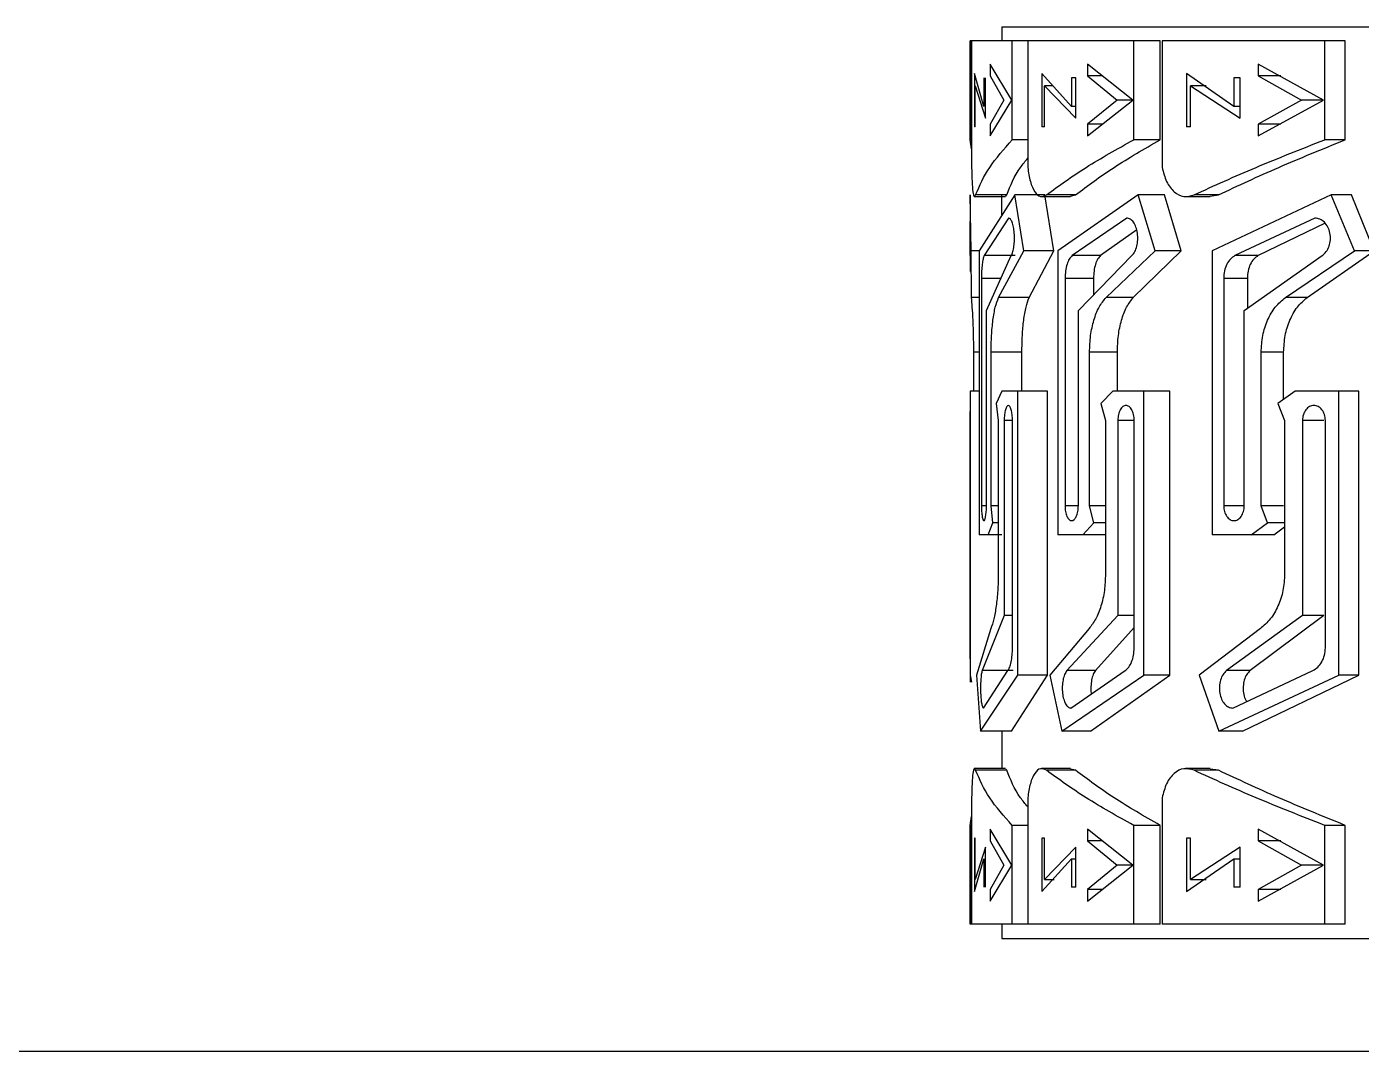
# Model space of a CAD drawing. Header units: millimetres. Extents: x 53 to 380, y 29 to 265.
# Drawn here: x 134.23 to 155.45, y 131.38 to 147.68 of the extents above; entities that cross this region are included whole.
import ezdxf

# ---------------------------------------------------------------- set-up
doc = ezdxf.new("R2010")
doc.units = ezdxf.units.MM

msp = doc.modelspace()

# ---------------------------------------------------------------- linework, layer by layer
at = {"color": 7, "linetype": 'Continuous', "lineweight": 25}
for p, q in [((149.7335, 147.6771), (149.7335, 147.45)), ((149.7335, 147.6771), (181.2335, 147.6771)), ((149.2335, 147.45), (149.2335, 146.5079)), ((149.2336, 145.8776), (149.2336, 147.45)), ((149.2551, 147.45), (149.2336, 147.45)), ((149.2551, 147.45), (149.2551, 145.4403)), ((149.9016, 147.45), (149.2551, 147.45)), ((149.9016, 145.8776), (149.9016, 147.45)), ((150.1482, 147.45), (149.9016, 147.45)), ((150.1482, 147.45), (150.1482, 145.4403)), ((151.832, 147.45), (150.1482, 147.45)), ((151.832, 145.8776), (151.832, 147.45)), ((152.252, 147.45), (151.832, 147.45)), ((152.252, 145.8776), (152.252, 147.45)), ((152.2837, 147.45), (152.2837, 145.4403)), ((154.8683, 147.45), (152.2837, 147.45)), ((154.8683, 145.8776), (154.8683, 147.45)), ((155.1949, 147.45), (154.8683, 147.45)), ((155.1949, 145.8776), (155.1949, 147.45)), ((149.894, 146.5111), (149.5524, 147.0829)), ((149.5524, 147.0829), (149.5524, 146.8963)), ((151.8174, 146.5111), (151.1002, 147.0829)), ((151.1002, 147.0829), (151.1002, 146.8963)), ((154.848, 146.5111), (153.8133, 147.0829)), ((153.8133, 147.0829), (153.8133, 146.8963)), ((149.4502, 146.4094), (149.3011, 146.9316)), ((149.3011, 146.9316), (149.3011, 146.0824)), ((149.4502, 146.8631), (149.4502, 146.4094)), ((149.4754, 146.2248), (149.4754, 146.8631)), ((149.5524, 146.8963), (149.7692, 146.5111)), ((150.8448, 146.4094), (150.3738, 146.9316)), ((150.3738, 146.9316), (150.3738, 146.0824)), ((150.9109, 146.8631), (150.8448, 146.8631)), ((150.8448, 146.8631), (150.8448, 146.4094)), ((150.9109, 146.2248), (150.9109, 146.8631)), ((151.1002, 146.8963), (151.5715, 146.5111)), ((151.3343, 146.8963), (151.1002, 146.8963)), ((153.4254, 146.4094), (152.6705, 146.9316)), ((152.6705, 146.9316), (152.6705, 146.0824)), ((153.5269, 146.8631), (153.4254, 146.8631)), ((153.4254, 146.8631), (153.4254, 146.4094)), ((153.5269, 146.2248), (153.5269, 146.8631)), ((153.8133, 146.8963), (154.5009, 146.5111)), ((154.1724, 146.8963), (153.8133, 146.8963)), ((149.3108, 146.0824), (149.3108, 146.7365)), ((149.3108, 146.7365), (149.4754, 146.2248)), ((150.412, 146.0824), (150.412, 146.7365)), ((150.412, 146.7365), (150.9109, 146.2248)), ((150.5498, 146.7365), (150.412, 146.7365)), ((152.7342, 146.0824), (152.7342, 146.7365)), ((152.7342, 146.7365), (153.5269, 146.2248)), ((152.9851, 146.7365), (152.7342, 146.7365)), ((149.2335, 146.5079), (149.2335, 145.8675)), ((149.7692, 146.5111), (149.5524, 146.1259)), ((149.5524, 145.9392), (149.894, 146.5111)), ((150.9109, 146.4094), (150.8448, 146.4094)), ((151.5715, 146.5111), (151.1002, 146.1259)), ((151.1002, 145.9392), (151.8174, 146.5111)), ((151.8174, 146.5111), (151.5715, 146.5111)), ((153.5269, 146.4094), (153.4254, 146.4094)), ((154.5009, 146.5111), (153.8133, 146.1259)), ((153.8133, 145.9392), (154.848, 146.5111)), ((154.8388, 146.5111), (154.5009, 146.5111)), ((149.3108, 146.0824), (149.3011, 146.0824)), ((149.5524, 146.1259), (149.5524, 145.9392)), ((150.412, 146.0824), (150.3738, 146.0824)), ((151.1002, 146.1259), (151.1002, 145.9392)), ((151.3343, 146.1259), (151.1002, 146.1259)), ((152.7342, 146.0824), (152.6705, 146.0824)), ((153.8133, 146.1259), (153.8133, 145.9392)), ((154.1724, 146.1259), (153.8133, 146.1259)), ((149.2551, 145.7348), (149.2336, 145.8776)), ((150.1482, 145.8776), (149.9016, 145.8776)), ((152.252, 145.8776), (151.832, 145.8776)), ((155.1949, 145.8776), (154.8683, 145.8776)), ((149.2335, 145.0054), (149.2335, 144.5816)), ((149.2466, 144.1122), (149.2344, 145.0029)), ((149.2988, 144.9756), (149.7968, 144.9756)), ((149.8173, 145.0029), (149.32, 145.0029)), ((149.9402, 145.0029), (149.3734, 144.1122)), ((149.7386, 144.6861), (149.7344, 145.0029)), ((149.797, 144.9822), (149.8173, 145.0029)), ((150.0876, 144.1122), (149.9402, 145.0029)), ((150.4184, 145.0029), (149.9402, 145.0029)), ((150.3642, 144.9756), (150.8295, 144.9756)), ((150.5613, 144.1122), (150.4184, 145.0029)), ((150.909, 145.0029), (150.4464, 145.0029)), ((151.9051, 145.0029), (150.6252, 144.1122)), ((150.8294, 144.9823), (150.909, 145.0029)), ((152.1759, 144.1122), (151.9051, 145.0029)), ((152.3229, 145.0029), (151.9051, 145.0029)), ((152.5853, 144.1122), (152.3229, 145.0029)), ((152.6546, 144.9756), (153.0494, 144.9756)), ((153.1815, 145.0029), (152.791, 145.0029)), ((153.0491, 144.9823), (153.1815, 145.0029)), ((154.9702, 145.0029), (153.0808, 144.1122)), ((155.3423, 144.1122), (154.9702, 145.0029)), ((155.2936, 145.0029), (154.9702, 145.0029)), ((155.6543, 144.1122), (155.2936, 145.0029)), ((149.8445, 144.6326), (149.4539, 144.0366)), ((151.7216, 144.6326), (150.8547, 144.0366)), ((154.7136, 144.6326), (153.4406, 144.0366)), ((154.8752, 144.5506), (153.8111, 144.0366)), ((151.8798, 144.4444), (151.3048, 144.0366)), ((149.2537, 143.3702), (149.2466, 144.1122)), ((149.3734, 144.1122), (149.2466, 144.1122)), ((149.3734, 144.1122), (149.3734, 139.5962)), ((149.6833, 143.3702), (150.0876, 144.1122)), ((150.5613, 144.1122), (150.0876, 144.1122)), ((150.1695, 143.3702), (150.5613, 144.1122)), ((150.6252, 144.1122), (150.6252, 139.5962)), ((151.393, 143.3702), (152.1759, 144.1122)), ((151.8265, 143.3702), (152.5853, 144.1122)), ((152.5853, 144.1122), (152.1759, 144.1122)), ((153.0808, 144.1122), (153.0808, 139.5962)), ((154.2442, 143.3702), (155.3423, 144.1122)), ((154.59, 143.3702), (155.6543, 144.1122)), ((155.6543, 144.1122), (155.3423, 144.1122)), ((149.2335, 144.0508), (149.2335, 143.7814)), ((149.9471, 144.0366), (149.4539, 144.0366)), ((149.4917, 143.1615), (149.8864, 144.0366)), ((151.3048, 144.0366), (150.8547, 144.0366)), ((150.9523, 143.1615), (151.8028, 144.0366)), ((153.8111, 144.0366), (153.4406, 144.0366)), ((153.5902, 143.1615), (154.8275, 144.0366)), ((149.4124, 143.675), (149.4124, 140.0583)), ((150.7407, 143.675), (150.7407, 140.0583)), ((151.1943, 143.675), (150.7407, 143.675)), ((151.1943, 143.675), (151.1943, 143.4105)), ((153.2634, 143.675), (153.2634, 140.0583)), ((153.6394, 143.675), (153.2634, 143.675)), ((153.6394, 143.675), (153.6394, 143.1963)), ((150.1695, 143.3702), (149.6833, 143.3702)), ((151.8265, 143.3702), (151.393, 143.3702)), ((154.59, 143.3702), (154.2442, 143.3702)), ((149.4917, 140.0583), (149.4917, 143.1615)), ((150.9523, 140.0583), (150.9523, 143.1615)), ((153.5902, 140.0583), (153.5902, 143.1615)), ((149.2897, 141.8783), (149.2897, 142.5004)), ((149.5653, 140.0583), (149.5653, 142.5004)), ((150.0551, 142.5004), (149.5653, 142.5004)), ((150.0551, 141.8783), (150.0551, 142.5004)), ((151.1306, 140.0583), (151.1306, 142.5004)), ((151.5722, 142.5004), (151.1306, 142.5004)), ((151.5722, 141.8783), (151.5722, 142.5004)), ((153.8586, 140.0583), (153.8586, 142.5004)), ((154.2163, 142.5004), (153.8586, 142.5004)), ((154.2163, 141.7496), (154.2163, 142.5004)), ((149.2335, 141.8783), (149.2335, 141.5579)), ((149.2369, 141.8783), (149.2335, 141.8783)), ((149.2369, 137.3622), (149.2369, 141.8783)), ((149.3734, 141.8783), (149.2369, 141.8783)), ((149.7346, 141.8783), (149.6458, 141.6863)), ((149.9878, 141.8783), (149.7346, 141.8783)), ((149.9878, 137.3622), (149.9878, 141.8783)), ((150.4646, 141.8783), (149.9878, 141.8783)), ((150.4646, 137.3622), (150.4646, 141.8783)), ((151.5006, 141.8783), (151.312, 141.6863)), ((151.9941, 141.8783), (151.5006, 141.8783)), ((151.9941, 137.3622), (151.9941, 141.8783)), ((152.4092, 141.8783), (151.9941, 141.8783)), ((152.4092, 137.3622), (152.4092, 141.8783)), ((154.3994, 141.8783), (154.1263, 141.6863)), ((155.0933, 141.8783), (154.3994, 141.8783)), ((155.0933, 137.3622), (155.0933, 141.8783)), ((155.413, 141.8783), (155.0933, 141.8783)), ((155.413, 137.3622), (155.413, 141.8783)), ((149.6458, 141.6863), (149.6791, 141.4161)), ((151.312, 141.6863), (151.3841, 141.4161)), ((154.1263, 141.6863), (154.2313, 141.4161)), ((149.2336, 137.7994), (149.2336, 141.4161)), ((149.6791, 141.4161), (149.6791, 138.974)), ((149.7741, 141.4161), (149.7741, 138.3129)), ((149.9059, 137.7994), (149.9059, 141.4161)), ((151.3841, 141.4161), (151.3841, 138.974)), ((151.5815, 141.4161), (151.5815, 138.3129)), ((151.8402, 137.7994), (151.8402, 141.4161)), ((154.2313, 141.4161), (154.2313, 138.974)), ((154.5152, 141.4161), (154.5152, 138.3129)), ((154.8526, 141.4161), (154.5152, 141.4161)), ((154.8798, 137.7994), (154.8798, 141.4161)), ((149.5954, 139.7881), (149.5653, 140.0583)), ((149.6791, 140.0583), (149.5653, 140.0583)), ((151.1997, 139.7881), (151.1306, 140.0583)), ((151.3841, 140.0583), (151.1306, 140.0583)), ((153.9613, 139.7881), (153.8586, 140.0583)), ((154.2163, 140.0583), (153.8586, 140.0583)), ((149.5204, 139.5962), (149.5954, 139.7881)), ((149.6791, 139.7881), (149.5954, 139.7881)), ((151.0236, 139.5962), (151.1997, 139.7881)), ((151.3841, 139.7881), (151.1997, 139.7881)), ((153.6981, 139.5962), (153.9613, 139.7881)), ((154.2313, 139.7881), (153.9613, 139.7881)), ((154.0608, 139.5962), (154.2313, 139.7246)), ((149.5204, 139.5962), (149.3734, 139.5962)), ((149.7368, 139.5962), (149.5204, 139.5962)), ((151.0236, 139.5962), (150.6252, 139.5962)), ((151.3841, 139.5962), (151.0236, 139.5962)), ((153.6981, 139.5962), (153.0808, 139.5962)), ((154.0608, 139.5962), (153.6981, 139.5962)), ((149.7741, 138.3129), (149.4227, 137.4378)), ((149.9059, 138.3129), (149.7741, 138.3129)), ((151.5815, 138.3129), (150.7699, 137.4378)), ((151.8402, 138.1248), (151.2226, 137.4378)), ((151.8402, 138.3129), (151.5815, 138.3129)), ((154.5152, 138.3129), (153.309, 137.4378)), ((154.8526, 138.3129), (153.6836, 137.4378)), ((154.8526, 138.3129), (154.5152, 138.3129)), ((149.5618, 138.1043), (149.3345, 137.3622)), ((151.1222, 138.1043), (150.4981, 137.3622)), ((153.8462, 138.1043), (152.8757, 137.3622)), ((149.2335, 137.623), (149.2335, 137.2527)), ((149.2573, 137.2527), (149.2369, 137.3622)), ((149.3345, 137.3622), (149.3952, 136.4716)), ((149.3952, 136.4716), (149.9878, 137.3622)), ((149.9169, 137.4378), (149.4227, 137.4378)), ((149.4465, 136.8419), (149.8322, 137.4378)), ((149.8902, 136.4716), (150.4646, 137.3622)), ((150.4646, 137.3622), (149.9878, 137.3622)), ((150.4981, 137.3622), (150.6911, 136.4716)), ((150.6911, 136.4716), (151.9941, 137.3622)), ((151.2226, 137.4378), (150.7699, 137.4378)), ((150.8348, 136.8419), (151.6973, 137.4378)), ((151.1462, 136.4716), (152.4092, 137.3622)), ((152.4092, 137.3622), (151.9941, 137.3622)), ((152.8757, 137.3622), (153.1853, 136.4716)), ((153.1853, 136.4716), (155.0933, 137.3622)), ((153.6836, 137.4378), (153.309, 137.4378)), ((153.4099, 136.8419), (154.6794, 137.4378)), ((153.5637, 136.4716), (155.413, 137.3622)), ((155.413, 137.3622), (155.0933, 137.3622)), ((149.8902, 136.4716), (149.3952, 136.4716)), ((149.7335, 136.4716), (149.7335, 135.8785)), ((151.1462, 136.4716), (150.6911, 136.4716)), ((153.5637, 136.4716), (153.1853, 136.4716)), ((149.7968, 135.8785), (149.2988, 135.8785)), ((149.8173, 135.8512), (149.32, 135.8512)), ((149.7335, 135.8785), (149.5445, 135.8785)), ((149.8173, 135.8512), (149.797, 135.8718)), ((150.8295, 135.8785), (150.3643, 135.8785)), ((150.909, 135.8512), (150.4464, 135.8512)), ((150.909, 135.8512), (150.8295, 135.8718)), ((153.0495, 135.8785), (152.6547, 135.8785)), ((153.1815, 135.8512), (152.791, 135.8512)), ((153.1815, 135.8512), (153.0492, 135.8718)), ((149.2551, 135.4139), (149.2551, 133.4041)), ((150.1482, 135.4139), (150.1482, 133.4041)), ((152.2837, 135.4139), (152.2837, 133.4041)), ((149.2335, 134.9866), (149.2335, 134.3399)), ((149.2336, 134.9765), (149.2551, 135.1193)), ((149.2336, 133.4041), (149.2336, 134.9765)), ((149.9016, 133.4041), (149.9016, 134.9765)), ((150.1482, 134.9765), (149.9016, 134.9765)), ((151.832, 133.4041), (151.832, 134.9765)), ((152.252, 134.9765), (151.832, 134.9765)), ((152.252, 133.4041), (152.252, 134.9765)), ((154.8683, 133.4041), (154.8683, 134.9765)), ((155.1949, 134.9765), (154.8683, 134.9765)), ((155.1949, 133.4041), (155.1949, 134.9765)), ((149.3108, 134.7717), (149.3011, 134.7717)), ((149.3011, 134.7717), (149.3011, 133.9225)), ((149.3108, 134.1176), (149.3108, 134.7717)), ((149.894, 134.343), (149.5524, 134.9149)), ((149.5524, 134.9149), (149.5524, 134.7282)), ((150.412, 134.7717), (150.3738, 134.7717)), ((150.3738, 134.7717), (150.3738, 133.9225)), ((150.412, 134.1176), (150.412, 134.7717)), ((151.8174, 134.343), (151.1002, 134.9149)), ((151.1002, 134.9149), (151.1002, 134.7282)), ((152.7342, 134.7717), (152.6705, 134.7717)), ((152.6705, 134.7717), (152.6705, 133.9225)), ((152.7342, 134.1176), (152.7342, 134.7717)), ((154.848, 134.343), (153.8133, 134.9149)), ((153.8133, 134.9149), (153.8133, 134.7282)), ((149.4754, 134.6293), (149.3108, 134.1176)), ((149.4754, 133.991), (149.4754, 134.6293)), ((149.5524, 134.7282), (149.7692, 134.343)), ((150.9109, 134.6293), (150.412, 134.1176)), ((150.9109, 133.991), (150.9109, 134.6293)), ((151.1002, 134.7282), (151.5715, 134.343)), ((151.3343, 134.7282), (151.1002, 134.7282)), ((153.5269, 134.6293), (152.7342, 134.1176)), ((153.5269, 133.991), (153.5269, 134.6293)), ((153.8133, 134.7282), (154.5009, 134.343)), ((154.1724, 134.7282), (153.8133, 134.7282)), ((149.2335, 134.3399), (149.2335, 133.4041)), ((149.3011, 133.9225), (149.4502, 134.4447)), ((149.4502, 134.4447), (149.4502, 133.991)), ((149.5524, 133.7712), (149.894, 134.343)), ((149.7692, 134.343), (149.5524, 133.9578)), ((150.3738, 133.9225), (150.8448, 134.4447)), ((150.8448, 134.4447), (150.8448, 133.991)), ((150.8448, 134.4447), (150.9109, 134.4447)), ((151.1002, 133.7712), (151.8174, 134.343)), ((151.5715, 134.343), (151.1002, 133.9578)), ((151.8174, 134.343), (151.5715, 134.343)), ((152.6705, 133.9225), (153.4254, 134.4447)), ((153.4254, 134.4447), (153.4254, 133.991)), ((153.4254, 134.4447), (153.5269, 134.4447)), ((153.8133, 133.7712), (154.848, 134.343)), ((154.5009, 134.343), (153.8133, 133.9578)), ((154.8388, 134.343), (154.5009, 134.343)), ((150.412, 134.1176), (150.5655, 134.1176)), ((152.7342, 134.1176), (152.9851, 134.1176)), ((149.5524, 133.9578), (149.5524, 133.7712)), ((150.9109, 133.991), (150.8448, 133.991)), ((151.1002, 133.9578), (151.1002, 133.7712)), ((151.3343, 133.9578), (151.1002, 133.9578)), ((153.5269, 133.991), (153.4254, 133.991)), ((153.8133, 133.9578), (153.8133, 133.7712)), ((154.1724, 133.9578), (153.8133, 133.9578)), ((149.2551, 133.4041), (149.2336, 133.4041)), ((149.9016, 133.4041), (149.2551, 133.4041)), ((149.7335, 133.4041), (149.7335, 133.1771)), ((150.1482, 133.4041), (149.9016, 133.4041)), ((151.832, 133.4041), (150.1482, 133.4041)), ((152.252, 133.4041), (151.832, 133.4041)), ((154.8683, 133.4041), (152.2837, 133.4041)), ((155.1949, 133.4041), (154.8683, 133.4041)), ((149.7335, 133.1771), (181.2335, 133.1771)), ((116.9602, 131.3828), (158.9835, 131.3828))]:
    msp.add_line(p, q, dxfattribs=at)
at = {"color": 8, "linetype": 'Continuous', "lineweight": 25}
for p, q in [((149.7233, 143.675), (149.4124, 143.675)), ((149.3734, 143.3702), (149.2537, 143.3702)), ((149.3734, 142.5004), (149.2897, 142.5004)), ((149.9059, 141.4161), (149.7741, 141.4161)), ((151.8402, 141.4161), (151.5815, 141.4161)), ((149.4917, 140.0583), (149.4124, 140.0583)), ((150.9523, 140.0583), (150.7407, 140.0583)), ((153.5902, 140.0583), (153.2634, 140.0583))]:
    msp.add_line(p, q, dxfattribs=at)
at = {"color": 7, "linetype": 'Continuous', "lineweight": 25}
for points, knots in [([(149.32, 145.0029), (149.383, 145.1487), (149.5091, 145.4403), (149.7708, 145.7318), (149.9016, 145.8776)], [0, 0, 0, 0, 0.5000001, 1, 1, 1, 1]), ([(150.4464, 145.0029), (150.6467, 145.1487), (151.0472, 145.4403), (151.5704, 145.7318), (151.832, 145.8776)], [0, 0, 0, 0, 0.5, 1, 1, 1, 1]), ([(150.909, 145.0029), (151.1032, 145.1487), (151.4914, 145.4403), (151.9985, 145.7318), (152.252, 145.8776)], [0, 0, 0, 0, 0.49999975, 1, 1, 1, 1]), ([(152.791, 145.0029), (153.1123, 145.1487), (153.755, 145.4403), (154.4972, 145.7318), (154.8683, 145.8776)], [0, 0, 0, 0, 0.5000002, 1, 1, 1, 1]), ([(153.1815, 145.0029), (153.4929, 145.1487), (154.1158, 145.4403), (154.8352, 145.7318), (155.1949, 145.8776)], [0, 0, 0, 0, 0.50000008, 1, 1, 1, 1]), ([(149.8173, 145.0029), (149.8729, 145.1487), (149.9468, 145.3426), (150.1082, 145.5365), (150.1482, 145.5847)], [0, 0, 0, 0, 0.7517843, 1, 1, 1, 1]), ([(149.2551, 145.4403), (149.2569, 145.361), (149.2606, 145.2014), (149.2742, 145.039), (149.2942, 144.9571), (149.3114, 144.9876), (149.32, 145.0029)], [0, 0, 0, 0, 0.2464348, 0.4957901, 0.7476028, 1, 1, 1, 1]), ([(150.1482, 145.4403), (150.1599, 145.361), (150.1835, 145.2014), (150.2566, 145.039), (150.3481, 144.9571), (150.4136, 144.9876), (150.4464, 145.0029)], [0, 0, 0, 0, 0.2464348, 0.4957902, 0.7476029, 1, 1, 1, 1]), ([(152.2837, 145.4403), (152.3043, 145.361), (152.3459, 145.2014), (152.4726, 145.039), (152.6281, 144.9571), (152.7366, 144.9876), (152.791, 145.0029)], [0, 0, 0, 0, 0.2464349, 0.4957903, 0.7476028, 1, 1, 1, 1]), ([(149.2335, 144.0366), (149.2336, 144.0557), (149.2336, 144.094), (149.2341, 144.1845), (149.2343, 144.2883), (149.2342, 144.3966), (149.2339, 144.4929), (149.2335, 144.5574), (149.2336, 144.5771), (149.2336, 144.5816)], [0, 0, 0, 0, 0.1592838, 0.3181366, 0.4769405, 0.6356824, 0.7943616, 0.9530235, 1, 1, 1, 1]), ([(149.8864, 144.0366), (149.8949, 144.0557), (149.9119, 144.094), (149.9295, 144.1845), (149.9377, 144.2884), (149.9351, 144.3962), (149.922, 144.4944), (149.9006, 144.5715), (149.8736, 144.6228), (149.8542, 144.6293), (149.8445, 144.6326)], [0, 0, 0, 0, 0.125383, 0.2504268, 0.3754317, 0.5003878, 0.6252947, 0.7501885, 0.8750785, 1, 1, 1, 1]), ([(151.8028, 144.0366), (151.8191, 144.0557), (151.8517, 144.094), (151.885, 144.1845), (151.9005, 144.2884), (151.8955, 144.3962), (151.8708, 144.4944), (151.8301, 144.5715), (151.7783, 144.6228), (151.7405, 144.6293), (151.7216, 144.6326)], [0, 0, 0, 0, 0.125383, 0.2504264, 0.3754315, 0.5003877, 0.625295, 0.7501877, 0.8750776, 1, 1, 1, 1]), ([(154.8275, 144.0366), (154.8503, 144.0557), (154.8959, 144.094), (154.9422, 144.1845), (154.9637, 144.2884), (154.9568, 144.3962), (154.9225, 144.4944), (154.8657, 144.5715), (154.7933, 144.6228), (154.7402, 144.6293), (154.7136, 144.6326)], [0, 0, 0, 0, 0.1253833, 0.2504271, 0.3754318, 0.500388, 0.625294, 0.7501876, 0.8750782, 1, 1, 1, 1]), ([(149.4539, 144.0366), (149.4479, 144.0206), (149.436, 143.9887), (149.4228, 143.9019), (149.414, 143.7948), (149.4129, 143.7149), (149.4124, 143.675)], [0, 0, 0, 0, 0.2509147, 0.5007366, 0.750387, 1, 1, 1, 1]), ([(150.8547, 144.0366), (150.8386, 144.0206), (150.8066, 143.9887), (150.7702, 143.9019), (150.7454, 143.7948), (150.7423, 143.7149), (150.7407, 143.675)], [0, 0, 0, 0, 0.2509134, 0.5007377, 0.7503877, 1, 1, 1, 1]), ([(151.3048, 144.0366), (151.289, 144.0203), (151.2576, 143.9877), (151.2223, 143.9001), (151.1988, 143.7934), (151.1958, 143.7145), (151.1943, 143.675)], [0, 0, 0, 0, 0.2509883, 0.5007643, 0.7503869, 1, 1, 1, 1]), ([(153.4406, 144.0366), (153.4158, 144.0206), (153.3664, 143.9887), (153.3095, 143.9019), (153.2709, 143.7948), (153.2659, 143.7149), (153.2634, 143.675)], [0, 0, 0, 0, 0.2509163, 0.5007368, 0.7503879, 1, 1, 1, 1]), ([(153.8111, 144.0366), (153.7868, 144.0203), (153.7382, 143.9877), (153.6833, 143.9001), (153.6464, 143.7934), (153.6417, 143.7145), (153.6394, 143.675)], [0, 0, 0, 0, 0.250988, 0.5007641, 0.7503871, 1, 1, 1, 1]), ([(149.2897, 142.5004), (149.2891, 142.5896), (149.2879, 142.7683), (149.2787, 143.015), (149.2663, 143.2282), (149.2579, 143.3227), (149.2537, 143.3702)], [0, 0, 0, 0, 0.2477042, 0.4965146, 0.7472052, 1, 1, 1, 1]), ([(149.5653, 142.5004), (149.5668, 142.5896), (149.5697, 142.7683), (149.5934, 143.015), (149.6299, 143.2282), (149.6654, 143.3227), (149.6833, 143.3702)], [0, 0, 0, 0, 0.2477042, 0.4965147, 0.7472054, 1, 1, 1, 1]), ([(150.0551, 142.5004), (150.0565, 142.5895), (150.0593, 142.7677), (150.0822, 143.0141), (150.1175, 143.2274), (150.1521, 143.3226), (150.1695, 143.3702)], [0, 0, 0, 0, 0.2500012, 0.5000025, 0.7500017, 1, 1, 1, 1]), ([(151.1306, 142.5004), (151.134, 142.5896), (151.1408, 142.7683), (151.1953, 143.015), (151.2778, 143.2282), (151.3545, 143.3227), (151.393, 143.3702)], [0, 0, 0, 0, 0.2477041, 0.4965147, 0.7472056, 1, 1, 1, 1]), ([(151.5722, 142.5004), (151.5755, 142.5895), (151.582, 142.7677), (151.6347, 143.0141), (151.7144, 143.2274), (151.7892, 143.3226), (151.8265, 143.3702)], [0, 0, 0, 0, 0.2500011, 0.5000023, 0.7500014, 1, 1, 1, 1]), ([(153.8586, 142.5004), (153.8637, 142.5896), (153.8738, 142.7683), (153.9549, 143.015), (154.0765, 143.2282), (154.1881, 143.3227), (154.2442, 143.3702)], [0, 0, 0, 0, 0.2477041, 0.4965147, 0.7472052, 1, 1, 1, 1]), ([(154.2163, 142.5004), (154.2212, 142.5895), (154.231, 142.7677), (154.3092, 143.0141), (154.4268, 143.2274), (154.5356, 143.3226), (154.59, 143.3702)], [0, 0, 0, 0, 0.2500012, 0.5000017, 0.7500007, 1, 1, 1, 1]), ([(149.2336, 141.4161), (149.2336, 141.4319), (149.2336, 141.4634), (149.2336, 141.5081), (149.2335, 141.5403), (149.2335, 141.5549), (149.2335, 141.5579)], [0, 0, 0, 0, 0.30828305, 0.61534646, 0.92177885, 1, 1, 1, 1]), ([(149.9059, 141.4161), (149.9056, 141.4319), (149.9051, 141.4633), (149.9008, 141.5084), (149.8943, 141.5498), (149.8827, 141.5975), (149.8639, 141.6406), (149.8382, 141.6583), (149.813, 141.6406), (149.7917, 141.5892), (149.7799, 141.5234), (149.7749, 141.4633), (149.7744, 141.4319), (149.7741, 141.4161)], [0, 0, 0, 0, 0.06285759, 0.12546657, 0.18794636, 0.2507869, 0.37544808, 0.50016288, 0.62493942, 0.74972598, 0.87448337, 0.93724819, 1, 1, 1, 1]), ([(151.8402, 141.4161), (151.8396, 141.4319), (151.8386, 141.4633), (151.8305, 141.5084), (151.8181, 141.5498), (151.7958, 141.5975), (151.7595, 141.6406), (151.7093, 141.6583), (151.6595, 141.6406), (151.6171, 141.5892), (151.5933, 141.5234), (151.583, 141.4633), (151.582, 141.4319), (151.5815, 141.4161)], [0, 0, 0, 0, 0.0628576, 0.1254668, 0.1879473, 0.2507862, 0.3754487, 0.5001634, 0.6249393, 0.7497258, 0.8744833, 0.9372482, 1, 1, 1, 1]), ([(154.8798, 141.4161), (154.879, 141.4319), (154.8775, 141.4633), (154.8662, 141.5084), (154.8489, 141.5498), (154.8178, 141.5975), (154.7669, 141.6406), (154.6963, 141.6583), (154.626, 141.6406), (154.5658, 141.5892), (154.5319, 141.5234), (154.5173, 141.4633), (154.5159, 141.4319), (154.5152, 141.4161)], [0, 0, 0, 0, 0.0628576, 0.1254664, 0.1879466, 0.2507863, 0.3754482, 0.5001625, 0.6249397, 0.7497256, 0.8744832, 0.9372482, 1, 1, 1, 1]), ([(149.4124, 140.0583), (149.4125, 140.0425), (149.4128, 140.0111), (149.415, 139.966), (149.4184, 139.9246), (149.4246, 139.877), (149.4351, 139.8339), (149.4501, 139.8161), (149.4657, 139.8339), (149.4796, 139.8852), (149.4877, 139.9511), (149.4912, 140.0111), (149.4915, 140.0426), (149.4917, 140.0583)], [0, 0, 0, 0, 0.0628577, 0.1254667, 0.1879468, 0.2507862, 0.3754485, 0.5001628, 0.6249397, 0.7497261, 0.8744833, 0.9372481, 1, 1, 1, 1]), ([(150.7407, 140.0583), (150.7411, 140.0425), (150.7419, 140.0111), (150.7482, 139.966), (150.7578, 139.9246), (150.7753, 139.877), (150.8041, 139.8339), (150.8447, 139.8161), (150.8859, 139.8339), (150.9218, 139.8852), (150.9422, 139.9511), (150.951, 140.0111), (150.9519, 140.0426), (150.9523, 140.0583)], [0, 0, 0, 0, 0.0628574, 0.1254668, 0.1879461, 0.2507863, 0.3754492, 0.5001628, 0.6249391, 0.7497265, 0.8744838, 0.9372481, 1, 1, 1, 1]), ([(153.2634, 140.0583), (153.264, 140.0425), (153.2653, 140.0111), (153.2752, 139.966), (153.2903, 139.9246), (153.3175, 139.877), (153.3624, 139.8339), (153.4253, 139.8161), (153.4886, 139.8339), (153.5436, 139.8852), (153.5747, 139.9511), (153.5882, 140.0111), (153.5895, 140.0426), (153.5902, 140.0583)], [0, 0, 0, 0, 0.06285749, 0.12546596, 0.18794681, 0.2507857, 0.37544741, 0.50016276, 0.6249383, 0.74972595, 0.87448326, 0.93724829, 1, 1, 1, 1]), ([(149.6791, 138.974), (149.6774, 138.8849), (149.674, 138.7062), (149.6476, 138.4594), (149.6094, 138.2462), (149.5777, 138.1517), (149.5618, 138.1043)], [0, 0, 0, 0, 0.2477043, 0.4965117, 0.7472049, 1, 1, 1, 1]), ([(151.3841, 138.974), (151.3805, 138.8849), (151.3732, 138.7062), (151.3162, 138.4594), (151.2323, 138.2462), (151.159, 138.1517), (151.1222, 138.1043)], [0, 0, 0, 0, 0.2477044, 0.4965117, 0.7472047, 1, 1, 1, 1]), ([(154.2313, 138.974), (154.2261, 138.8849), (154.2156, 138.7062), (154.1326, 138.4594), (154.0097, 138.2462), (153.9008, 138.1517), (153.8462, 138.1043)], [0, 0, 0, 0, 0.2477044, 0.4965119, 0.7472054, 1, 1, 1, 1]), ([(149.2336, 137.623), (149.2336, 137.6422), (149.2336, 137.6959), (149.2336, 137.7589), (149.2336, 137.7994)], [0, 0, 0, 0, 0.3569619, 1, 1, 1, 1]), ([(149.8322, 137.4378), (149.8422, 137.4538), (149.8622, 137.4858), (149.8861, 137.5725), (149.9026, 137.6796), (149.9048, 137.7595), (149.9059, 137.7994)], [0, 0, 0, 0, 0.2509149, 0.500737, 0.7503873, 1, 1, 1, 1]), ([(151.6973, 137.4378), (151.717, 137.4538), (151.7562, 137.4858), (151.8023, 137.5725), (151.834, 137.6796), (151.8381, 137.7595), (151.8402, 137.7994)], [0, 0, 0, 0, 0.25091479, 0.50073553, 0.75038686, 1, 1, 1, 1]), ([(154.6794, 137.4378), (154.707, 137.4538), (154.7623, 137.4858), (154.8269, 137.5725), (154.8711, 137.6796), (154.8769, 137.7595), (154.8798, 137.7994)], [0, 0, 0, 0, 0.2509129, 0.5007371, 0.7503869, 1, 1, 1, 1]), ([(149.4227, 137.4378), (149.4182, 137.4187), (149.4091, 137.3804), (149.4004, 137.2899), (149.3964, 137.186), (149.3977, 137.0782), (149.4041, 136.98), (149.415, 136.9029), (149.4295, 136.8517), (149.4408, 136.8451), (149.4465, 136.8419)], [0, 0, 0, 0, 0.1253832, 0.2504267, 0.3754319, 0.5003882, 0.625295, 0.7501882, 0.8750782, 1, 1, 1, 1]), ([(150.7699, 137.4378), (150.7571, 137.4187), (150.7316, 137.3804), (150.7063, 137.2899), (150.6945, 137.186), (150.6983, 137.0782), (150.717, 136.98), (150.7484, 136.9029), (150.789, 136.8517), (150.8195, 136.8451), (150.8348, 136.8419)], [0, 0, 0, 0, 0.12538257, 0.25042733, 0.37543228, 0.50038863, 0.6252955, 0.75019012, 0.8750786, 1, 1, 1, 1]), ([(151.2226, 137.4378), (151.2102, 137.4185), (151.1853, 137.3799), (151.1607, 137.2893), (151.1505, 137.1877), (151.1502, 137.1082), (151.1574, 137.071), (151.1584, 137.0655)], [0, 0, 0, 0, 0.2401295, 0.4795345, 0.718938, 0.9583615, 1, 1, 1, 1]), ([(153.309, 137.4378), (153.2891, 137.4187), (153.2492, 137.3804), (153.2093, 137.2899), (153.1908, 137.186), (153.1968, 137.0782), (153.2263, 136.98), (153.2755, 136.9029), (153.3389, 136.8517), (153.3862, 136.8451), (153.4099, 136.8419)], [0, 0, 0, 0, 0.12538212, 0.25042671, 0.37543149, 0.50038758, 0.62529447, 0.75018839, 0.87507739, 1, 1, 1, 1]), ([(153.6836, 137.4378), (153.6641, 137.4185), (153.6252, 137.3798), (153.587, 137.2896), (153.5691, 137.1868), (153.575, 137.0814), (153.5963, 136.9961), (153.6214, 136.9584), (153.6301, 136.9452)], [0, 0, 0, 0, 0.1812351, 0.3619265, 0.5426151, 0.7233195, 0.9040058, 1, 1, 1, 1]), ([(149.32, 135.8512), (149.3114, 135.8665), (149.2942, 135.897), (149.2742, 135.8151), (149.2606, 135.6527), (149.2569, 135.4932), (149.2551, 135.4139)], [0, 0, 0, 0, 0.2523972, 0.5042092, 0.7535648, 1, 1, 1, 1]), ([(149.9016, 134.9765), (149.7708, 135.1223), (149.5091, 135.4139), (149.383, 135.7054), (149.32, 135.8512)], [0, 0, 0, 0, 0.4999999, 1, 1, 1, 1]), ([(150.1482, 135.2694), (150.1082, 135.3176), (149.9468, 135.5115), (149.8729, 135.7054), (149.8173, 135.8512)], [0, 0, 0, 0, 0.2482157, 1, 1, 1, 1]), ([(150.4464, 135.8512), (150.4136, 135.8665), (150.3481, 135.897), (150.2566, 135.8151), (150.1835, 135.6527), (150.1599, 135.4932), (150.1482, 135.4139)], [0, 0, 0, 0, 0.2523971, 0.5042092, 0.7535649, 1, 1, 1, 1]), ([(151.832, 134.9765), (151.5704, 135.1223), (151.0472, 135.4139), (150.6467, 135.7054), (150.4464, 135.8512)], [0, 0, 0, 0, 0.5, 1, 1, 1, 1]), ([(152.252, 134.9765), (151.9985, 135.1223), (151.4914, 135.4139), (151.1032, 135.7054), (150.909, 135.8512)], [0, 0, 0, 0, 0.50000025, 1, 1, 1, 1]), ([(152.791, 135.8512), (152.7366, 135.8665), (152.6281, 135.897), (152.4726, 135.8151), (152.3459, 135.6527), (152.3043, 135.4932), (152.2837, 135.4139)], [0, 0, 0, 0, 0.2523972, 0.504209, 0.7535648, 1, 1, 1, 1]), ([(154.8683, 134.9765), (154.4972, 135.1223), (153.755, 135.4139), (153.1123, 135.7054), (152.791, 135.8512)], [0, 0, 0, 0, 0.4999998, 1, 1, 1, 1]), ([(155.1949, 134.9765), (154.8352, 135.1223), (154.1158, 135.4139), (153.4929, 135.7054), (153.1815, 135.8512)], [0, 0, 0, 0, 0.49999992, 1, 1, 1, 1])]:
    msp.add_open_spline(points, degree=3, knots=knots, dxfattribs=at)

doc.saveas('drawing.dxf')
